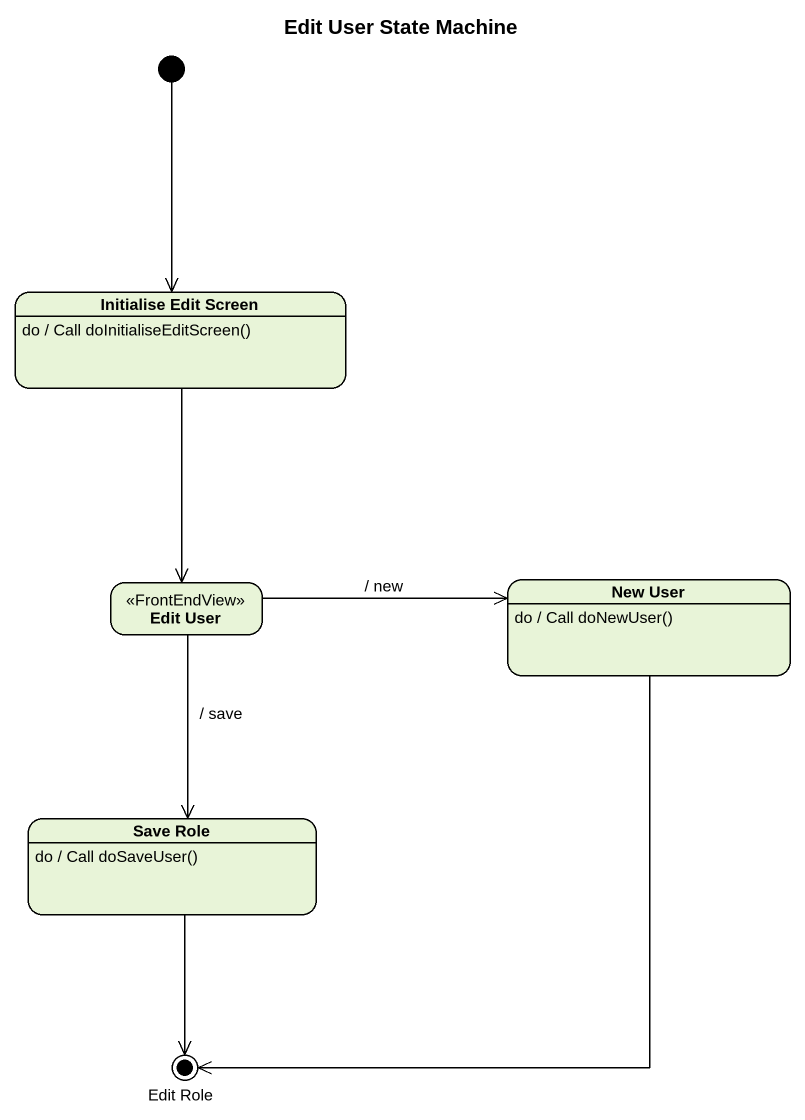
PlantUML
@startuml
title Edit User State Machine
hide empty description
state "Initialise Edit Screen" as Initialise_Edit_Screen
Initialise_Edit_Screen : do / Call doInitialiseEditScreen()
state "Edit User" as Edit_User <<FrontEndView>>
state "New User" as New_User
New_User : do / Call doNewUser()
state "Save Role" as Save_Role
Save_Role : do / Call doSaveUser()
state "Edit Role" as Edit_Role <<end>>
[*] --> Initialise_Edit_Screen
Initialise_Edit_Screen --> Edit_User
Edit_User -right-> New_User : / new
Edit_User --> Save_Role : / save
New_User --> Edit_Role
Save_Role --> Edit_Role
@enduml
